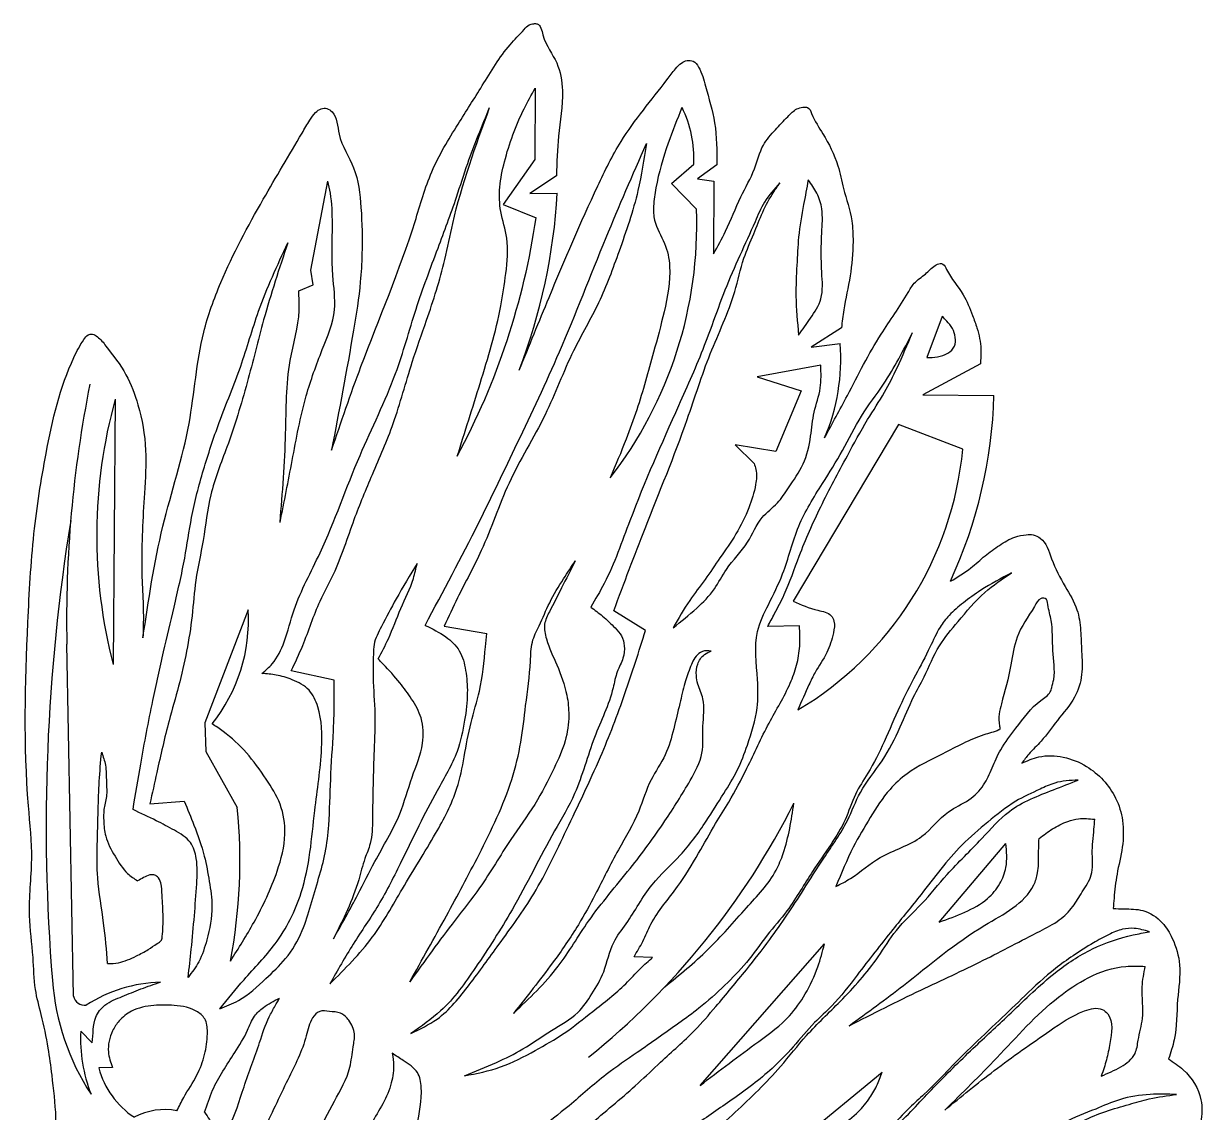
# Model space of a CAD drawing. Header units: feet. Extents: x 5.6 to 15.8, y -20.6 to -3.4.
# Drawn here: x 5.997 to 10.714, y -7.794 to -3.436 of the extents above; entities that cross this region are included whole.
import ezdxf

# ---------------------------------------------------------------- set-up
doc = ezdxf.new("R2010")
doc.units = ezdxf.units.FT
doc.header["$MEASUREMENT"] = 0

msp = doc.modelspace()

# ---------------------------------------------------------------- linework, layer by layer
for p, q in [((8.7592, -4.0667), (8.758, -4.3572)), ((9.6733, -4.6077), (9.6117, -4.7726)), ((6.3637, -4.9388), (6.3559, -6.0019)), ((7.6798, -5.848), (7.8505, -5.8776)), ((9.1016, -5.8467), (8.9748, -5.8489)), ((6.1972, -7.3285), (6.1702, -5.92)), ((8.7039, -7.6862), (9.2017, -7.12)), ((6.2254, -7.4685), (6.2714, -7.5155)), ((8.9971, -7.9912), (9.4328, -7.6328))]:
    msp.add_line(p, q)
for points in [[(8.0442, -3.6941), (8.0424, -3.9802), (7.9158, -4.1599), (8.0479, -4.2131)], [(8.6897, -4.179), (8.5892, -4.0754), (8.6784, -3.999)], [(8.7709, -4.0009), (8.6941, -4.0567), (8.7592, -4.0667)], [(8.1295, -4.0458), (8.0225, -4.1159), (8.1328, -4.1143)], [(7.0979, -4.5055), (7.1555, -4.482), (7.1464, -4.4227), (7.2146, -4.0665)], [(9.2698, -4.6534), (9.1486, -4.7309), (9.2647, -4.7166)], [(9.1869, -4.8038), (8.932, -4.85), (9.1087, -4.9065), (9.0067, -5.1487), (8.8442, -5.1214), (8.9201, -5.1969)], [(9.8259, -4.7981), (9.5959, -4.9224), (9.8801, -4.9241)], [(9.7553, -5.1392), (9.4979, -5.0411), (9.0772, -5.7484)], [(6.8955, -5.7823), (6.7223, -6.2346), (6.7262, -6.3491), (6.8521, -6.5736)], [(8.4859, -5.8648), (8.3587, -5.786)], [(7.2396, -6.0639), (7.0683, -6.0264)], [(6.5024, -6.5589), (6.6401, -6.549)], [(9.6614, -7.0323), (9.9279, -6.7173)], [(8.5141, -7.1735), (8.4398, -7.1711)], [(6.3523, -7.6142), (6.2976, -7.6163)]]:
    msp.add_lwpolyline(points)
for centre, radius, start, end in [((8.2307, -3.9727), 0.4486, 356.6437, 26.5996), ((5.7566, -3.9741), 2.3803, 339.1036, 356.6245), ((7.0363, -4.2413), 1.6545, 322.2286, 2.1568), ((5.1743, -3.7922), 2.9043, 331.7303, 351.6679), ((8.4634, -4.7782), 0.8037, 336.884, 4.3893), ((10.9882, -5.8213), 4.8191, 168.7195, 181.1729), ((8.3314, -5.4849), 2.0421, 164.4894, 194.6658), ((7.9866, -4.8733), 1.8941, 335.1856, 358.4628), ((8.3976, -5.0118), 1.3637, 300.7862, 354.6376), ((13.7354, -6.6473), 7.6482, 170.80402, 184.64018), ((6.2336, -5.8243), 0.6632, 321.3245, 3.6258), ((6.317, -5.1635), 3.0941, 308.8334, 333.2449), ((4.6957, -6.7853), 2.1668, 349.2716, 5.6057), ((7.0649, -7.196), 0.9553, 184.2041, 213.337), ((6.5648, -7.866), 0.5936, 91.9143, 122.3285), ((6.2398, -7.322), 0.0431, 188.6852, 280.0431), ((6.829, -7.499), 0.6043, 177.1004, 201.5485), ((6.6274, -7.5285), 0.3412, 194.9097, 236.6969), ((6.5607, -8.0339), 0.2511, 78.5456, 118.7315)]:
    msp.add_arc(centre, radius, start, end)
for points, knots in [([(7.2291, -5.1438), (7.2673, -5.0316), (7.3719, -4.7239), (7.5298, -4.3613), (7.6221, -4.0229), (7.7289, -3.8478), (7.8356, -3.6811), (7.9153, -3.5456), (7.9872, -3.4745), (8.0163, -3.4401), (8.0363, -3.4359), (8.0661, -3.4357), (8.0781, -3.516), (8.1373, -3.5834), (8.1628, -3.7292), (8.1338, -3.878), (8.1309, -3.9924), (8.1295, -4.0458)], [0, 0, 0, 0, 0.355582, 0.974729, 1.185359, 1.402197, 1.584534, 1.782473, 1.865813, 1.892504, 1.911998, 1.925964, 1.975818, 2.10081, 2.213795, 2.396309, 2.5562, 2.5562, 2.5562, 2.5562]), ([(7.9804, -4.8232), (8.02, -4.7259), (8.121, -4.4783), (8.2519, -4.1713), (8.3976, -3.8716), (8.5225, -3.7284), (8.6, -3.622), (8.626, -3.5938), (8.6513, -3.582), (8.6808, -3.5838), (8.7098, -3.624), (8.7305, -3.7088), (8.7713, -3.8377), (8.771, -3.9447), (8.7709, -4.0009)], [0, 0, 0, 0, 0.315107, 0.801923, 1.002649, 1.310602, 1.36638, 1.398763, 1.424131, 1.448413, 1.480222, 1.561566, 1.71335, 1.880803, 1.880803, 1.880803, 1.880803]), ([(7.7322, -5.1677), (7.763, -5.0707), (7.8261, -4.8719), (7.8991, -4.6286), (7.9282, -4.4334), (7.941, -4.3039), (7.9019, -4.1928), (7.8992, -4.0883), (7.9281, -3.9484), (7.9775, -3.8149), (8.0292, -3.7214), (8.0442, -3.6941)], [0, 0, 0, 0, 0.305685, 0.626425, 0.758186, 0.899885, 1.008893, 1.106157, 1.209267, 1.436163, 1.529719, 1.529719, 1.529719, 1.529719]), ([(6.9509, -6.0368), (6.9653, -6.0249), (7.0057, -5.9913), (7.0471, -5.9003), (7.0848, -5.7436), (7.2165, -5.5059), (7.3257, -5.1804), (7.4857, -4.8674), (7.5621, -4.5808), (7.6506, -4.348), (7.7228, -4.1547), (7.7827, -3.9638), (7.8313, -3.846), (7.862, -3.7718)], [0, 0, 0, 0, 0.055645, 0.156313, 0.290555, 0.540757, 0.962699, 1.320207, 1.59002, 1.849695, 2.067201, 2.208871, 2.449417, 2.449417, 2.449417, 2.449417]), ([(7.0683, -6.0264), (7.084, -5.9931), (7.127, -5.902), (7.1691, -5.7669), (7.2585, -5.6074), (7.3122, -5.4315), (7.3962, -5.2324), (7.486, -5.027), (7.5411, -4.8154), (7.6189, -4.5998), (7.678, -4.4159), (7.7336, -4.1245), (7.8062, -3.925), (7.862, -3.7718)], [0, 0, 0, 0, 0.110331, 0.302038, 0.422528, 0.656567, 0.850955, 1.071225, 1.32796, 1.505065, 1.758923, 1.906288, 2.393895, 2.393895, 2.393895, 2.393895]), ([(8.6317, -3.7719), (8.6126, -3.8192), (8.5704, -3.9239), (8.5315, -4.0567), (8.5167, -4.1607), (8.5182, -4.2397), (8.5672, -4.3117), (8.5921, -4.4374), (8.5631, -4.5853), (8.512, -4.7747), (8.4646, -4.9461), (8.4043, -5.1132), (8.3661, -5.203), (8.3442, -5.2547)], [0, 0, 0, 0, 0.153193, 0.33876, 0.412346, 0.469052, 0.570454, 0.663911, 0.846606, 1.014415, 1.254782, 1.378935, 1.547367, 1.547367, 1.547367, 1.547367]), ([(8.758, -4.3572), (8.7747, -4.3274), (8.816, -4.2538), (8.8601, -4.1355), (8.9238, -4.0269), (8.9472, -3.9259), (9.0036, -3.8612), (9.049, -3.815), (9.0834, -3.778), (9.1128, -3.7705), (9.14, -3.7682), (9.1585, -3.8202), (9.2049, -3.8875), (9.2562, -3.9888), (9.2783, -4.1093), (9.3136, -4.2079), (9.318, -4.3269), (9.3076, -4.4467), (9.2806, -4.56), (9.2726, -4.6296), (9.2698, -4.6534)], [0, 0, 0, 0, 0.102458, 0.253018, 0.377248, 0.47865, 0.557006, 0.628807, 0.67704, 0.701479, 0.720801, 0.749882, 0.843, 0.983709, 1.077884, 1.211095, 1.294397, 1.432642, 1.571023, 1.642853, 1.642853, 1.642853, 1.642853]), ([(6.4744, -5.8943), (6.4966, -5.7446), (6.5395, -5.4545), (6.6732, -5.0581), (6.692, -4.72), (6.8019, -4.4194), (6.9426, -4.1571), (7.07, -3.9453), (7.138, -3.8285), (7.1616, -3.7938), (7.1855, -3.7749), (7.212, -3.7736), (7.2533, -3.8018), (7.2517, -3.9023), (7.3317, -4.0128), (7.3502, -4.1815), (7.3534, -4.3335), (7.3442, -4.4978), (7.3025, -4.7598), (7.2597, -4.9837), (7.2291, -5.1438)], [0, 0, 0, 0, 0.453577, 0.878255, 1.247809, 1.457994, 1.83237, 2.13948, 2.199777, 2.237694, 2.265353, 2.287443, 2.312398, 2.405683, 2.553279, 2.714475, 2.900936, 3.012403, 3.207072, 3.696246, 3.696246, 3.696246, 3.696246]), ([(7.6037, -5.8446), (7.6761, -5.7087), (7.8043, -5.4684), (7.9798, -5.1015), (8.1585, -4.7242), (8.3142, -4.3173), (8.4345, -4.0414), (8.489, -3.9164)], [0, 0, 0, 0, 0.462045, 0.816977, 1.220057, 1.71397, 2.123061, 2.123061, 2.123061, 2.123061]), ([(8.489, -3.9164), (8.4795, -3.9794), (8.4574, -4.1265), (8.3837, -4.3371), (8.3049, -4.5547), (8.181, -4.7612), (8.0893, -5.0152), (7.9301, -5.2646), (7.8473, -5.5249), (7.744, -5.708), (7.6972, -5.8102), (7.6798, -5.848)], [0, 0, 0, 0, 0.191004, 0.445255, 0.667205, 0.88391, 1.164364, 1.473718, 1.765533, 1.977863, 2.102747, 2.102747, 2.102747, 2.102747]), ([(7.0234, -5.4323), (7.0397, -5.35), (7.0732, -5.1811), (7.1156, -4.9459), (7.1869, -4.7505), (7.2537, -4.5928), (7.2275, -4.4208), (7.2346, -4.2661), (7.231, -4.1387), (7.2182, -4.0826), (7.2146, -4.0665)], [0, 0, 0, 0, 0.251866, 0.517168, 0.712945, 0.879606, 1.0164, 1.223412, 1.346683, 1.395954, 1.395954, 1.395954, 1.395954]), ([(9.0237, -4.0729), (9.0012, -4.0978), (8.9592, -4.1444), (8.9163, -4.2487), (8.8623, -4.3652), (8.7903, -4.5289), (8.7219, -4.7344), (8.585, -5.0378), (8.4456, -5.3521), (8.3498, -5.631), (8.2852, -5.7402), (8.2667, -5.7715)], [0, 0, 0, 0, 0.099793, 0.18659, 0.335246, 0.486276, 0.722431, 0.984152, 1.483817, 1.755281, 1.864081, 1.864081, 1.864081, 1.864081]), ([(8.3587, -5.786), (8.3998, -5.6758), (8.4955, -5.4198), (8.6372, -5.0817), (8.7369, -4.7587), (8.838, -4.5525), (8.8718, -4.3843), (8.9185, -4.2813), (8.9521, -4.19), (8.9898, -4.1226), (9.0153, -4.0852), (9.0237, -4.0729)], [0, 0, 0, 0, 0.352627, 0.820193, 1.098679, 1.365724, 1.504369, 1.609789, 1.704275, 1.795832, 1.84031, 1.84031, 1.84031, 1.84031]), ([(9.1367, -4.0619), (9.1306, -4.0946), (9.1163, -4.1705), (9.0966, -4.2838), (9.0913, -4.4066), (9.0843, -4.5374), (9.0934, -4.6304), (9.0985, -4.6824)], [0, 0, 0, 0, 0.0996358, 0.2317772, 0.3444926, 0.4679125, 0.6243146, 0.6243146, 0.6243146, 0.6243146]), ([(9.0985, -4.6824), (9.1143, -4.6603), (9.147, -4.6143), (9.1998, -4.5348), (9.1878, -4.4125), (9.1883, -4.2947), (9.1975, -4.1868), (9.1749, -4.1138), (9.1492, -4.0789), (9.1367, -4.0619)], [0, 0, 0, 0, 0.0820637, 0.1705492, 0.2758361, 0.4354868, 0.5298259, 0.5963903, 0.6593041, 0.6593041, 0.6593041, 0.6593041]), ([(6.4348, -6.5823), (6.4448, -6.5215), (6.4687, -6.3756), (6.5093, -6.165), (6.556, -5.956), (6.5999, -5.7661), (6.6425, -5.5878), (6.6677, -5.402), (6.7153, -5.2209), (6.7816, -5.0189), (6.8694, -4.812), (6.9382, -4.564), (7.0124, -4.4038), (7.0541, -4.3139)], [0, 0, 0, 0, 0.184713, 0.443495, 0.643287, 0.827094, 1.028315, 1.192896, 1.388997, 1.588927, 1.830378, 2.062261, 2.359066, 2.359066, 2.359066, 2.359066]), ([(7.0541, -4.3139), (7.0202, -4.416), (6.9592, -4.6003), (6.8936, -4.8771), (6.8216, -5.1101), (6.7384, -5.3144), (6.7204, -5.4978), (6.6832, -5.6572), (6.6699, -5.8544), (6.6321, -6.0426), (6.5714, -6.2481), (6.5359, -6.4061), (6.5116, -6.5171), (6.5024, -6.5589)], [0, 0, 0, 0, 0.322615, 0.58215, 0.852709, 1.054575, 1.239288, 1.401864, 1.545042, 1.830956, 1.97542, 2.1878, 2.316311, 2.316311, 2.316311, 2.316311]), ([(9.2026, -5.0937), (9.2331, -5.0374), (9.3079, -4.8992), (9.4087, -4.6984), (9.5117, -4.5588), (9.5605, -4.469), (9.6064, -4.442), (9.6342, -4.408), (9.6608, -4.3946), (9.6814, -4.399), (9.7038, -4.4522), (9.7566, -4.5087), (9.7901, -4.5924), (9.8171, -4.6641), (9.8303, -4.7299), (9.8272, -4.7784), (9.8259, -4.7981)], [0, 0, 0, 0, 0.192205, 0.471675, 0.670631, 0.715039, 0.7731, 0.825038, 0.846648, 0.857897, 0.883857, 1.004465, 1.096096, 1.148862, 1.23522, 1.294309, 1.294309, 1.294309, 1.294309]), ([(7.0234, -5.4323), (7.0329, -5.3138), (7.0502, -5.0984), (7.0453, -4.8123), (7.1051, -4.6261), (7.0994, -4.5317), (7.0979, -4.5055)], [0, 0, 0, 0, 0.3566966, 0.648669, 0.852877, 0.9312822, 0.9312822, 0.9312822, 0.9312822]), ([(9.6117, -4.7726), (9.626, -4.7724), (9.6549, -4.7721), (9.6946, -4.7583), (9.7269, -4.7305), (9.727, -4.6906), (9.717, -4.6546), (9.6931, -4.6298), (9.6791, -4.6142), (9.6733, -4.6077)], [0, 0, 0, 0, 0.0426894, 0.0861307, 0.1248937, 0.1603586, 0.1983175, 0.2350357, 0.2613343, 0.2613343, 0.2613343, 0.2613343]), ([(6.1289, -8.1235), (6.1288, -8.0841), (6.1285, -7.981), (6.1305, -7.821), (6.1136, -7.665), (6.0954, -7.5273), (6.0713, -7.4133), (6.0383, -7.2941), (6.0374, -7.16), (6.0103, -6.9876), (6.0386, -6.7849), (5.995, -6.3946), (6.0062, -5.959), (6.0316, -5.4868), (6.0872, -5.1325), (6.1486, -4.8635), (6.226, -4.7167), (6.2514, -4.6805), (6.2748, -4.6776), (6.3015, -4.6938), (6.3443, -4.7506), (6.411, -4.8349), (6.4641, -4.9781), (6.4919, -5.1389), (6.4776, -5.3585), (6.4635, -5.591), (6.4784, -5.7842), (6.4751, -5.8766), (6.4744, -5.8943)], [0, 0, 0, 0, 0.118204, 0.309233, 0.479572, 0.588272, 0.725759, 0.829109, 0.95759, 1.125654, 1.350206, 1.56484, 2.299895, 2.655467, 2.980505, 3.380485, 3.462265, 3.488127, 3.505426, 3.527066, 3.578028, 3.71789, 3.847434, 4.031134, 4.203295, 4.505619, 4.729585, 4.782913, 4.782913, 4.782913, 4.782913]), ([(7.7608, -7.648), (7.8037, -7.6305), (7.8832, -7.5982), (8.0019, -7.5404), (8.1045, -7.465), (8.2131, -7.409), (8.2733, -7.3178), (8.3273, -7.2266), (8.3456, -7.12), (8.4305, -7.0145), (8.498, -6.8827), (8.6317, -6.7671), (8.7227, -6.6401), (8.7946, -6.524), (8.8567, -6.4258), (8.8993, -6.31), (8.9372, -6.1889), (8.9358, -6.0357), (8.9139, -5.8912), (8.9803, -5.7554), (9.0482, -5.621), (9.0876, -5.445), (9.1869, -5.2881), (9.2771, -5.1452), (9.3452, -5.0044), (9.4584, -4.8596), (9.518, -4.7431), (9.554, -4.6728)], [0, 0, 0, 0, 0.138908, 0.257718, 0.394136, 0.522272, 0.615028, 0.715812, 0.839936, 0.928798, 1.116575, 1.279932, 1.452045, 1.583101, 1.690347, 1.799141, 1.952718, 2.06624, 2.25814, 2.374258, 2.509853, 2.711426, 2.907191, 3.061842, 3.219263, 3.374336, 3.61075, 3.61075, 3.61075, 3.61075]), ([(8.9748, -5.8489), (8.984, -5.8318), (9.0065, -5.7898), (9.0543, -5.6983), (9.1044, -5.5507), (9.1866, -5.3639), (9.2834, -5.1846), (9.3661, -5.0305), (9.4411, -4.9181), (9.5, -4.8011), (9.5342, -4.72), (9.554, -4.6728)], [0, 0, 0, 0, 0.058043, 0.143233, 0.309204, 0.524457, 0.754612, 0.920471, 1.048804, 1.159417, 1.312863, 1.312863, 1.312863, 1.312863]), ([(8.5959, -5.8542), (8.628, -5.8287), (8.6872, -5.7816), (8.7635, -5.7054), (8.8126, -5.6039), (8.8983, -5.5241), (8.9385, -5.4145), (9.0153, -5.3601), (9.0636, -5.2832), (9.1237, -5.2012), (9.1485, -5.0937), (9.1561, -4.9898), (9.1908, -4.8983), (9.1882, -4.8343), (9.1869, -4.8038)], [0, 0, 0, 0, 0.123109, 0.227235, 0.319518, 0.457392, 0.572134, 0.656236, 0.731211, 0.843132, 0.957998, 1.055732, 1.155422, 1.246109, 1.246109, 1.246109, 1.246109]), ([(8.9201, -5.1969), (8.9229, -5.2046), (8.9326, -5.2314), (8.9269, -5.2939), (8.899, -5.3808), (8.8508, -5.48), (8.7847, -5.5712), (8.7257, -5.6618), (8.6555, -5.7499), (8.6171, -5.8171), (8.5959, -5.8542)], [0, 0, 0, 0, 0.0243625, 0.0850005, 0.1818929, 0.2989585, 0.4137294, 0.5191439, 0.6232591, 0.7510143, 0.7510143, 0.7510143, 0.7510143]), ([(9.7059, -5.6682), (9.7339, -5.6515), (9.7835, -5.6219), (9.8426, -5.5656), (9.9012, -5.5239), (9.9552, -5.4905), (10.0032, -5.4812), (10.0386, -5.4804), (10.0874, -5.5031), (10.1114, -5.5913), (10.1604, -5.6834), (10.2165, -5.7739), (10.2281, -5.8652), (10.2305, -5.9517), (10.2367, -6.0424), (10.2061, -6.1424), (10.1338, -6.2207), (10.0787, -6.3017), (10.0242, -6.3527), (10.0006, -6.3842), (9.9914, -6.3963)], [0, 0, 0, 0, 0.097705, 0.172654, 0.24338, 0.314092, 0.360226, 0.388365, 0.419256, 0.513407, 0.63759, 0.741581, 0.825853, 0.90942, 1.002247, 1.096798, 1.2129, 1.317875, 1.390205, 1.435706, 1.435706, 1.435706, 1.435706]), ([(7.5718, -5.5966), (7.5431, -5.6436), (7.4926, -5.7265), (7.4366, -5.8346), (7.398, -5.9082), (7.3963, -5.9786), (7.3937, -6.0712), (7.4062, -6.1989), (7.3971, -6.3883), (7.3933, -6.5597), (7.3922, -6.708), (7.3575, -6.7851), (7.3273, -6.9183), (7.2754, -7.0221), (7.237, -7.0989)], [0, 0, 0, 0, 0.164963, 0.290649, 0.368252, 0.407878, 0.499853, 0.646969, 0.791364, 1.067263, 1.165889, 1.228596, 1.318269, 1.574458, 1.574458, 1.574458, 1.574458]), ([(7.4155, -5.979), (7.4298, -5.9522), (7.4647, -5.8869), (7.5039, -5.7761), (7.5535, -5.6795), (7.5674, -5.6167), (7.5718, -5.5966)], [0, 0, 0, 0, 0.0909377, 0.2218323, 0.3522268, 0.4140554, 0.4140554, 0.4140554, 0.4140554]), ([(7.5425, -7.2709), (7.5915, -7.1833), (7.6858, -7.0147), (7.8285, -6.7485), (7.9397, -6.519), (7.9899, -6.3145), (8.0059, -6.1551), (8.0263, -6.023), (8.0267, -5.9123), (8.0655, -5.8372), (8.101, -5.7501), (8.1528, -5.6651), (8.1886, -5.6106), (8.204, -5.587)], [0, 0, 0, 0, 0.300997, 0.57946, 0.907097, 1.061313, 1.20856, 1.386864, 1.464083, 1.53472, 1.63616, 1.747211, 1.831946, 1.831946, 1.831946, 1.831946]), ([(8.204, -5.587), (8.186, -5.623), (8.1519, -5.691), (8.1097, -5.7734), (8.0751, -5.841), (8.0917, -5.918), (8.1342, -6.0068), (8.1719, -6.1081), (8.1821, -6.2121), (8.1678, -6.3133), (8.1137, -6.4307), (8.0453, -6.5655), (7.9325, -6.7165), (7.8385, -6.8795), (7.6931, -7.0615), (7.6019, -7.1883), (7.5425, -7.2709)], [0, 0, 0, 0, 0.120558, 0.227645, 0.281325, 0.340705, 0.452708, 0.580488, 0.660945, 0.764243, 0.882552, 1.046611, 1.217162, 1.446463, 1.60977, 1.91503, 1.91503, 1.91503, 1.91503]), ([(9.9508, -5.6342), (9.9135, -5.6592), (9.8324, -5.7136), (9.7443, -5.8209), (9.6529, -5.9277), (9.61, -6.0382), (9.5498, -6.1423), (9.5042, -6.2589), (9.4378, -6.3897), (9.3436, -6.5003), (9.2915, -6.6447), (9.2025, -6.7679), (9.1027, -6.9293), (9.002, -7.0804), (8.8819, -7.2338), (8.7812, -7.3544), (8.6714, -7.4826), (8.5602, -7.5772), (8.4286, -7.7063), (8.3069, -7.8038), (8.1927, -7.9073), (8.1055, -7.9267), (8.0526, -7.9568), (8.0226, -7.9597), (8.0048, -7.9591), (7.9919, -7.9568), (7.9792, -7.9557), (7.9699, -7.9449), (7.9759, -7.9265), (8.0058, -7.9251), (8.0283, -7.8958), (8.086, -7.8405), (8.1911, -7.7615), (8.3148, -7.6478), (8.4671, -7.5453), (8.5905, -7.4571), (8.7109, -7.3713), (8.8003, -7.2889), (8.8954, -7.1942), (8.9673, -7.0863), (9.0486, -6.9969), (9.1046, -6.9081), (9.1613, -6.8173), (9.225, -6.7262), (9.2889, -6.626), (9.3193, -6.5225), (9.3852, -6.4252), (9.4438, -6.3071), (9.4998, -6.1726), (9.5636, -6.0475), (9.6202, -5.9435), (9.6567, -5.8589), (9.7027, -5.7988), (9.76, -5.7518), (9.8416, -5.6918), (9.9089, -5.6563), (9.9508, -5.6342)], [0, 0, 0, 0, 0.133873, 0.29151, 0.413852, 0.552715, 0.642973, 0.774491, 0.927441, 1.08138, 1.204854, 1.382892, 1.534291, 1.77478, 1.926831, 2.118762, 2.246155, 2.432397, 2.555942, 2.798141, 2.90419, 3.008506, 3.060456, 3.083655, 3.09781, 3.113665, 3.123325, 3.134856, 3.151253, 3.168978, 3.215518, 3.2541, 3.411813, 3.606506, 3.758227, 3.961401, 4.061904, 4.201183, 4.325826, 4.463184, 4.58864, 4.687371, 4.777559, 4.909585, 5.021369, 5.131669, 5.229579, 5.371729, 5.526713, 5.666454, 5.792667, 5.882149, 5.941714, 6.017506, 6.103678, 6.245306, 6.245306, 6.245306, 6.245306]), ([(9.0772, -5.7484), (9.1087, -5.7621), (9.157, -5.7831), (9.2247, -5.7938), (9.245, -5.8347), (9.2363, -5.8875), (9.2137, -5.9582), (9.1688, -6.0214), (9.1317, -6.0987), (9.11, -6.1495), (9.0956, -6.1833)], [0, 0, 0, 0, 0.105036, 0.1617053, 0.1860505, 0.2333262, 0.316779, 0.4083697, 0.4634803, 0.5738507, 0.5738507, 0.5738507, 0.5738507]), ([(9.2475, -6.8901), (9.2694, -6.8368), (9.3087, -6.7412), (9.3847, -6.613), (9.4504, -6.5093), (9.5481, -6.4195), (9.6813, -6.3587), (9.8016, -6.2905), (9.8805, -6.2716), (9.9057, -6.2608), (9.8944, -6.2163), (9.9147, -6.1394), (9.9486, -6.0186), (9.9661, -5.8782), (10.0253, -5.8016), (10.057, -5.7404), (10.0757, -5.7345), (10.0921, -5.736), (10.0967, -5.7777), (10.117, -5.8398), (10.1115, -5.9442), (10.1276, -6.0344), (10.1127, -6.0884), (10.1032, -6.1218), (10.0358, -6.1616), (9.9784, -6.2453), (9.9075, -6.3332), (9.8729, -6.4139), (9.8421, -6.4885), (9.7798, -6.5496), (9.6784, -6.5912), (9.5923, -6.714), (9.4295, -6.7554), (9.3303, -6.8474), (9.2672, -6.8799), (9.2475, -6.8901)], [0, 0, 0, 0, 0.17252, 0.309664, 0.446796, 0.539116, 0.702714, 0.884137, 0.947376, 0.949578, 0.963395, 1.053489, 1.214653, 1.327985, 1.469041, 1.510534, 1.515684, 1.527616, 1.553709, 1.619265, 1.739056, 1.85543, 1.888909, 1.906684, 1.957641, 2.107117, 2.212937, 2.293654, 2.369504, 2.453195, 2.547339, 2.692515, 2.879831, 3.025698, 3.092254, 3.092254, 3.092254, 3.092254]), ([(8.2667, -5.7715), (8.2826, -5.7833), (8.3171, -5.8089), (8.3576, -5.8479), (8.393, -5.8851), (8.4036, -5.9293), (8.3983, -5.98), (8.3683, -6.0312), (8.3497, -6.1435), (8.2703, -6.2983), (8.2201, -6.5009), (8.0878, -6.7211), (7.9712, -6.9619), (7.8166, -7.2003), (7.6912, -7.3791), (7.5882, -7.4497), (7.5469, -7.4779)], [0, 0, 0, 0, 0.059447, 0.128352, 0.169611, 0.210445, 0.259912, 0.319093, 0.385414, 0.597622, 0.836119, 1.005911, 1.364352, 1.637669, 1.86064, 2.009791, 2.009791, 2.009791, 2.009791]), ([(7.6037, -5.8446), (7.6321, -5.8585), (7.6837, -5.8836), (7.7483, -5.9439), (7.7686, -6.0276), (7.7758, -6.1213), (7.7627, -6.2305), (7.7337, -6.3672), (7.6256, -6.5459), (7.5276, -6.7533), (7.4228, -6.9623), (7.314, -7.1182), (7.2532, -7.2256), (7.223, -7.279)], [0, 0, 0, 0, 0.094836, 0.172445, 0.254848, 0.345005, 0.454764, 0.583372, 0.760628, 1.074807, 1.273917, 1.460351, 1.644095, 1.644095, 1.644095, 1.644095]), ([(8.4398, -7.1711), (8.452, -7.151), (8.4775, -7.1091), (8.5185, -7.0057), (8.614, -6.9007), (8.6952, -6.7632), (8.759, -6.648), (8.8288, -6.5376), (8.9005, -6.4033), (8.9728, -6.2398), (9.0543, -6.1096), (9.0922, -6.0041), (9.106, -5.9265), (9.1031, -5.8736), (9.1016, -5.8467)], [0, 0, 0, 0, 0.070459, 0.146936, 0.33151, 0.489117, 0.625699, 0.726787, 0.880748, 1.081809, 1.262857, 1.339012, 1.416712, 1.497376, 1.497376, 1.497376, 1.497376]), ([(7.223, -7.279), (7.2827, -7.2196), (7.3967, -7.1063), (7.5159, -6.889), (7.6381, -6.6966), (7.7311, -6.5216), (7.7612, -6.3674), (7.7835, -6.2361), (7.8299, -6.093), (7.8413, -5.972), (7.8488, -5.8951), (7.8505, -5.8776)], [0, 0, 0, 0, 0.251402, 0.47934, 0.737926, 0.938343, 1.067052, 1.206901, 1.337738, 1.516532, 1.569543, 1.569543, 1.569543, 1.569543]), ([(7.5469, -7.4779), (7.5831, -7.4607), (7.6766, -7.4164), (7.7848, -7.2803), (7.9075, -7.1097), (8.0533, -6.9114), (8.1738, -6.6521), (8.3025, -6.3883), (8.4053, -6.1205), (8.4592, -5.9494), (8.4859, -5.8648)], [0, 0, 0, 0, 0.119114, 0.307353, 0.507932, 0.754489, 1.041864, 1.363298, 1.63538, 1.90131, 1.90131, 1.90131, 1.90131]), ([(7.237, -7.0989), (7.2703, -7.0403), (7.3278, -6.9387), (7.4101, -6.7693), (7.5029, -6.6214), (7.5465, -6.4554), (7.6002, -6.3324), (7.5964, -6.2183), (7.5517, -6.1398), (7.4995, -6.0688), (7.4527, -6.0166), (7.4224, -5.9859), (7.4155, -5.979)], [0, 0, 0, 0, 0.202227, 0.350004, 0.565451, 0.720909, 0.862553, 0.964224, 1.048788, 1.129062, 1.229123, 1.258477, 1.258477, 1.258477, 1.258477]), ([(8.7484, -5.9481), (8.7425, -5.947), (8.7255, -5.9439), (8.6877, -5.9593), (8.6636, -6.0123), (8.6413, -6.0796), (8.6215, -6.164), (8.5984, -6.26), (8.5704, -6.3674), (8.498, -6.4653), (8.4602, -6.6038), (8.3696, -6.7494), (8.2957, -6.9042), (8.2113, -7.0573), (8.1015, -7.216), (8.0103, -7.3311), (7.9572, -7.3981)], [0, 0, 0, 0, 0.017696, 0.05139, 0.112557, 0.182441, 0.267284, 0.371021, 0.480196, 0.596042, 0.730353, 0.905294, 1.107503, 1.245207, 1.429109, 1.685655, 1.685655, 1.685655, 1.685655]), ([(7.9572, -7.3981), (8.0204, -7.338), (8.1365, -7.2276), (8.2611, -7.0097), (8.4205, -6.8289), (8.5571, -6.6404), (8.6532, -6.4885), (8.7219, -6.3613), (8.71, -6.2477), (8.7279, -6.1521), (8.6953, -6.0891), (8.6876, -6.0419), (8.6904, -5.9986), (8.7151, -5.9616), (8.7391, -5.9518), (8.7484, -5.9481)], [0, 0, 0, 0, 0.260054, 0.478038, 0.747017, 0.981814, 1.1734, 1.292584, 1.400268, 1.509907, 1.572194, 1.606583, 1.652618, 1.700027, 1.729601, 1.729601, 1.729601, 1.729601]), ([(6.782, -7.3795), (6.8138, -7.3403), (6.8853, -7.2519), (7.0197, -7.1157), (7.11, -6.9374), (7.1459, -6.7522), (7.1632, -6.5585), (7.1943, -6.3659), (7.1905, -6.1996), (7.1444, -6.0976), (7.0763, -6.0615), (7.0114, -6.0421), (6.97, -6.0385), (6.9509, -6.0368)], [0, 0, 0, 0, 0.151467, 0.341209, 0.571879, 0.737047, 0.9049, 1.155148, 1.322597, 1.397193, 1.476526, 1.543329, 1.600725, 1.600725, 1.600725, 1.600725]), ([(6.782, -7.3795), (6.8076, -7.3696), (6.8773, -7.3425), (6.9596, -7.2642), (7.0536, -7.178), (7.1138, -7.075), (7.1465, -6.9628), (7.1772, -6.8589), (7.2077, -6.7534), (7.2216, -6.6205), (7.2243, -6.4575), (7.2352, -6.3051), (7.2409, -6.1724), (7.2401, -6.1047), (7.2396, -6.0639)], [0, 0, 0, 0, 0.081993, 0.222848, 0.334445, 0.464844, 0.573302, 0.684621, 0.790318, 0.901889, 1.083863, 1.279557, 1.360035, 1.482447, 1.482447, 1.482447, 1.482447]), ([(6.8246, -7.1886), (6.8571, -7.1372), (6.9295, -7.0224), (7.0089, -6.8536), (7.0514, -6.6911), (7.0317, -6.559), (6.9646, -6.4548), (6.8935, -6.353), (6.8159, -6.2822), (6.7663, -6.2488), (6.7513, -6.2387)], [0, 0, 0, 0, 0.182445, 0.406681, 0.558218, 0.679226, 0.793969, 0.926186, 1.051705, 1.105719, 1.105719, 1.105719, 1.105719]), ([(6.3331, -7.1984), (6.3287, -7.1444), (6.3194, -7.0297), (6.29, -6.8726), (6.291, -6.7205), (6.2957, -6.5918), (6.2981, -6.468), (6.3056, -6.3913), (6.3094, -6.3525)], [0, 0, 0, 0, 0.1624575, 0.3454033, 0.4775294, 0.6175837, 0.7320169, 0.8487715, 0.8487715, 0.8487715, 0.8487715]), ([(6.3094, -6.3525), (6.3154, -6.3697), (6.3286, -6.4079), (6.3271, -6.4684), (6.3323, -6.5283), (6.3162, -6.5791), (6.3172, -6.6324), (6.3227, -6.6982), (6.3619, -6.7679), (6.4013, -6.8333), (6.4392, -6.8581), (6.4531, -6.8672)], [0, 0, 0, 0, 0.0541372, 0.1204126, 0.1796581, 0.2329165, 0.2773617, 0.3390904, 0.4283436, 0.5138868, 0.5632532, 0.5632532, 0.5632532, 0.5632532]), ([(9.9914, -6.3963), (10.0136, -6.3865), (10.0661, -6.3633), (10.1596, -6.3667), (10.2755, -6.4134), (10.364, -6.5084), (10.4004, -6.6292), (10.3975, -6.7345), (10.3708, -6.8359), (10.3619, -6.9185), (10.3582, -6.9643), (10.3571, -6.978)], [0, 0, 0, 0, 0.0722235, 0.1705446, 0.2699157, 0.4428875, 0.5362357, 0.6430195, 0.7538155, 0.8503851, 0.8915945, 0.8915945, 0.8915945, 0.8915945]), ([(10.2172, -6.4639), (10.1843, -6.4768), (10.0908, -6.5136), (9.9441, -6.5694), (9.8228, -6.7114), (9.6997, -6.8286), (9.5953, -6.96), (9.4881, -7.057), (9.4004, -7.2034), (9.2773, -7.3421), (9.1333, -7.4759), (9.0084, -7.6378), (8.8438, -7.7964), (8.6368, -7.9818), (8.4416, -8.1438), (8.2829, -8.2871), (8.1659, -8.3441), (8.0976, -8.3589), (8.0656, -8.3687), (8.0509, -8.3494), (8.0676, -8.3223), (8.1509, -8.2728), (8.2676, -8.151), (8.4736, -8.0161), (8.6503, -7.8657), (8.839, -7.7401), (8.975, -7.6395), (9.0799, -7.5303), (9.1525, -7.4406), (9.2486, -7.3552), (9.3468, -7.2253), (9.4637, -7.0749), (9.6058, -6.9033), (9.7191, -6.7464), (9.8558, -6.6319), (9.9558, -6.5492), (10.0509, -6.5073), (10.1318, -6.468), (10.1852, -6.4654), (10.2172, -6.4639)], [0, 0, 0, 0, 0.106523, 0.302615, 0.457949, 0.65769, 0.814036, 0.96017, 1.087954, 1.322663, 1.514088, 1.676858, 1.934192, 2.198284, 2.511023, 2.694257, 2.841333, 2.886091, 2.913863, 2.928177, 2.946519, 2.997379, 3.224388, 3.44092, 3.736435, 3.918209, 4.121205, 4.241989, 4.371394, 4.466883, 4.626481, 4.858053, 5.038559, 5.295733, 5.433869, 5.572776, 5.681807, 5.745198, 5.839984, 5.839984, 5.839984, 5.839984]), ([(6.6401, -6.549), (6.6531, -6.5806), (6.6827, -6.6526), (6.721, -6.7588), (6.7401, -6.8687), (6.7576, -6.9813), (6.7357, -7.0904), (6.7048, -7.1881), (6.6706, -7.2334), (6.6554, -7.2536)], [0, 0, 0, 0, 0.1026556, 0.2337631, 0.3370513, 0.4374319, 0.5727576, 0.6663243, 0.7417406, 0.7417406, 0.7417406, 0.7417406]), ([(8.5632, -7.2913), (8.6221, -7.2433), (8.74, -7.1472), (8.8798, -6.9838), (8.9953, -6.863), (9.055, -6.7166), (9.0693, -6.6244), (9.0798, -6.5564)], [0, 0, 0, 0, 0.227072, 0.4549869, 0.6466398, 0.7196966, 0.9254441, 0.9254441, 0.9254441, 0.9254441]), ([(6.6554, -7.2536), (6.6597, -7.216), (6.6692, -7.1339), (6.6805, -7.0091), (6.6894, -6.8878), (6.6945, -6.7892), (6.6698, -6.7045), (6.5993, -6.664), (6.5222, -6.6227), (6.466, -6.5967), (6.4348, -6.5823)], [0, 0, 0, 0, 0.1134019, 0.247962, 0.3761294, 0.4777917, 0.545038, 0.6264024, 0.708445, 0.8112998, 0.8112998, 0.8112998, 0.8112998]), ([(9.3003, -7.4473), (9.3956, -7.399), (9.5732, -7.309), (9.8324, -7.1913), (10.0145, -7.0931), (10.1401, -7.0298), (10.1974, -6.9741), (10.2329, -6.9092), (10.2801, -6.844), (10.2699, -6.7533), (10.2792, -6.6803), (10.2823, -6.634), (10.2832, -6.6208)], [0, 0, 0, 0, 0.320468, 0.597518, 0.853031, 0.942196, 1.017787, 1.0875, 1.165333, 1.249172, 1.348553, 1.388127, 1.388127, 1.388127, 1.388127]), ([(10.0605, -6.6972), (10.0782, -6.6841), (10.1141, -6.6575), (10.1673, -6.6303), (10.225, -6.615), (10.2616, -6.6187), (10.2832, -6.6208)], [0, 0, 0, 0, 0.0660339, 0.1336688, 0.1782972, 0.242875, 0.242875, 0.242875, 0.242875]), ([(9.3003, -7.4473), (9.3737, -7.3941), (9.5569, -7.2612), (9.7847, -7.0637), (10.02, -6.9513), (10.0595, -6.8284), (10.0578, -6.7651), (10.0597, -6.719), (10.0605, -6.6972)], [0, 0, 0, 0, 0.270806, 0.675593, 0.929724, 0.980186, 1.053336, 1.118723, 1.118723, 1.118723, 1.118723]), ([(9.6614, -7.0323), (9.6959, -7.02), (9.7634, -6.9959), (9.8511, -6.9489), (9.9057, -6.8829), (9.9357, -6.8054), (9.9308, -6.7497), (9.9279, -6.7173)], [0, 0, 0, 0, 0.1101604, 0.2153716, 0.293156, 0.3624288, 0.458531, 0.458531, 0.458531, 0.458531]), ([(6.3331, -7.1984), (6.3476, -7.198), (6.3879, -7.1969), (6.4415, -7.1715), (6.4934, -7.1449), (6.5247, -7.1224), (6.5498, -7.1078), (6.5544, -7.0679), (6.5568, -7.0095), (6.5515, -6.9373), (6.5497, -6.8829), (6.5375, -6.8516), (6.5184, -6.8423), (6.498, -6.8427), (6.477, -6.8547), (6.4611, -6.863), (6.4531, -6.8672)], [0, 0, 0, 0, 0.043125, 0.1200991, 0.1742854, 0.2169568, 0.2391322, 0.2544125, 0.3315637, 0.4189844, 0.4688287, 0.4969683, 0.5125055, 0.5293831, 0.5561602, 0.5833999, 0.5833999, 0.5833999, 0.5833999]), ([(10.3571, -6.978), (10.3714, -6.9786), (10.4111, -6.9803), (10.4829, -6.9792), (10.5548, -7.0274), (10.6023, -7.1069), (10.6333, -7.2133), (10.6095, -7.3499), (10.6135, -7.4781), (10.5873, -7.5545), (10.5787, -7.5797)], [0, 0, 0, 0, 0.0430124, 0.1196433, 0.2109806, 0.2853937, 0.3955746, 0.5343145, 0.6959908, 0.7753636, 0.7753636, 0.7753636, 0.7753636]), ([(10.502, -7.071), (10.4803, -7.075), (10.4023, -7.0896), (10.2693, -7.1336), (10.1046, -7.2429), (9.9601, -7.3869), (9.7992, -7.5338), (9.6492, -7.6815), (9.4892, -7.8551), (9.2866, -8.0303), (9.0641, -8.2091), (8.852, -8.3487), (8.6356, -8.4621), (8.4441, -8.5742), (8.3, -8.6365), (8.2281, -8.667), (8.2143, -8.6577), (8.2166, -8.6319), (8.2663, -8.598), (8.3247, -8.5395), (8.4336, -8.4937), (8.5224, -8.4224), (8.663, -8.357), (8.8041, -8.2743), (8.9858, -8.1685), (9.146, -8.0833), (9.2896, -7.985), (9.3879, -7.9212), (9.4744, -7.8497), (9.5329, -7.7814), (9.6141, -7.7114), (9.6928, -7.6292), (9.7908, -7.529), (9.8973, -7.4303), (10.0083, -7.3224), (10.104, -7.2317), (10.1989, -7.1651), (10.2702, -7.1189), (10.3362, -7.0836), (10.3903, -7.059), (10.4471, -7.0549), (10.4822, -7.0652), (10.502, -7.071)], [0, 0, 0, 0, 0.066162, 0.238179, 0.415897, 0.653561, 0.849095, 1.069683, 1.284889, 1.556702, 1.871953, 2.141299, 2.315484, 2.607473, 2.793033, 2.812931, 2.821541, 2.838065, 2.878625, 2.993566, 3.087841, 3.227004, 3.33312, 3.551302, 3.717679, 3.963851, 4.094611, 4.23974, 4.315146, 4.430204, 4.508592, 4.636389, 4.771221, 4.929108, 5.071802, 5.235965, 5.323601, 5.419326, 5.490421, 5.548514, 5.595775, 5.657428, 5.657428, 5.657428, 5.657428]), ([(8.7039, -7.6862), (8.7817, -7.6273), (8.902, -7.5363), (9.0553, -7.4254), (9.1299, -7.3179), (9.1757, -7.2201), (9.1938, -7.1506), (9.2017, -7.12)], [0, 0, 0, 0, 0.2933627, 0.454222, 0.5614444, 0.6817919, 0.7765154, 0.7765154, 0.7765154, 0.7765154]), ([(7.7608, -7.648), (7.8099, -7.6382), (7.9094, -7.6185), (8.0392, -7.5496), (8.1647, -7.4788), (8.2811, -7.3833), (8.3883, -7.3024), (8.46, -7.2215), (8.4977, -7.1881), (8.5141, -7.1735)], [0, 0, 0, 0, 0.149228, 0.3028204, 0.4372244, 0.581154, 0.7536702, 0.8387082, 0.9045958, 0.9045958, 0.9045958, 0.9045958]), ([(9.6836, -7.7847), (9.7535, -7.716), (9.9058, -7.5662), (10.0795, -7.3683), (10.2587, -7.2472), (10.3812, -7.2055), (10.4596, -7.2087), (10.4855, -7.2098)], [0, 0, 0, 0, 0.294442, 0.641705, 0.783432, 0.940719, 1.017978, 1.017978, 1.017978, 1.017978]), ([(10.3096, -7.6486), (10.3361, -7.6377), (10.3861, -7.6171), (10.4496, -7.569), (10.4572, -7.4931), (10.4838, -7.4069), (10.4664, -7.3058), (10.4801, -7.2369), (10.4855, -7.2098)], [0, 0, 0, 0, 0.0870543, 0.16433, 0.2193873, 0.3072564, 0.4344411, 0.5171367, 0.5171367, 0.5171367, 0.5171367]), ([(6.2714, -7.5155), (6.2728, -7.498), (6.2757, -7.4638), (6.2815, -7.4084), (6.3237, -7.356), (6.3934, -7.3304), (6.4669, -7.2986), (6.5187, -7.2814), (6.5449, -7.2728)], [0, 0, 0, 0, 0.0529072, 0.1032693, 0.1643433, 0.2418349, 0.322552, 0.4053839, 0.4053839, 0.4053839, 0.4053839]), ([(6.7213, -7.7937), (6.7311, -7.7638), (6.759, -7.6783), (6.8299, -7.5751), (6.8898, -7.4789), (6.9146, -7.4101), (6.9621, -7.3674), (6.9987, -7.3482), (7.0208, -7.3365)], [0, 0, 0, 0, 0.0940481, 0.2687381, 0.3716548, 0.4346403, 0.4837411, 0.5586514, 0.5586514, 0.5586514, 0.5586514]), ([(6.7213, -7.7937), (6.7343, -7.8131), (6.7543, -7.8434), (6.7698, -7.8816), (6.7844, -7.8922), (6.7898, -7.8959), (6.7983, -7.8963), (6.804, -7.8757), (6.8402, -7.8175), (6.8788, -7.6839), (6.9347, -7.5403), (6.9683, -7.428), (7.0017, -7.3722), (7.0152, -7.347), (7.0208, -7.3365)], [0, 0, 0, 0, 0.07061, 0.1098151, 0.1180932, 0.1244181, 0.1294669, 0.1406732, 0.177681, 0.349638, 0.5385945, 0.6473524, 0.6977288, 0.7332815, 0.7332815, 0.7332815, 0.7332815]), ([(6.6106, -7.7878), (6.6192, -7.7701), (6.6433, -7.7208), (6.691, -7.6514), (6.7244, -7.5642), (6.7337, -7.4901), (6.7319, -7.4252), (6.6813, -7.3763), (6.6043, -7.3642), (6.5149, -7.3633), (6.4351, -7.3793), (6.3802, -7.4219), (6.3446, -7.4776), (6.3287, -7.5459), (6.3453, -7.5938), (6.3523, -7.6142)], [0, 0, 0, 0, 0.059288, 0.1642592, 0.2518788, 0.33532, 0.39071, 0.4358495, 0.5331191, 0.6149053, 0.706585, 0.7698117, 0.8173677, 0.9037579, 0.9675739, 0.9675739, 0.9675739, 0.9675739]), ([(7.1069, -7.9987), (7.1278, -7.9617), (7.1743, -7.8796), (7.2375, -7.7513), (7.3052, -7.637), (7.3125, -7.5421), (7.3264, -7.4774), (7.3045, -7.4277), (7.2665, -7.3914), (7.2229, -7.3917), (7.1802, -7.3835), (7.1414, -7.4249), (7.1237, -7.5257), (7.0466, -7.6759), (6.9868, -7.8038), (6.9539, -7.8742)], [0, 0, 0, 0, 0.127321, 0.282615, 0.43212, 0.515147, 0.567009, 0.626028, 0.669848, 0.714974, 0.753463, 0.791469, 0.867656, 1.058646, 1.292292, 1.292292, 1.292292, 1.292292]), ([(9.6836, -7.7847), (9.7486, -7.7314), (9.8842, -7.6201), (10.0743, -7.4878), (10.2082, -7.3948), (10.3025, -7.3695), (10.3615, -7.42), (10.3463, -7.5034), (10.332, -7.584), (10.3171, -7.627), (10.3096, -7.6486)], [0, 0, 0, 0, 0.252829, 0.527328, 0.686516, 0.757858, 0.785918, 0.904027, 0.971412, 1.039441, 1.039441, 1.039441, 1.039441]), ([(7.4725, -7.5577), (7.4747, -7.574), (7.4806, -7.6168), (7.4633, -7.7222), (7.3801, -7.8428), (7.3157, -7.9905), (7.2454, -8.1003), (7.1988, -8.1772), (7.188, -8.2441), (7.192, -8.2961), (7.2033, -8.3324), (7.2079, -8.3471)], [0, 0, 0, 0, 0.0494065, 0.1293083, 0.313019, 0.4807772, 0.6119332, 0.7055129, 0.745615, 0.813276, 0.8595949, 0.8595949, 0.8595949, 0.8595949]), ([(7.2079, -8.3471), (7.2348, -8.3237), (7.2939, -8.2721), (7.3863, -8.2009), (7.4874, -8.1408), (7.5235, -8.0465), (7.5693, -7.9583), (7.5681, -7.8347), (7.5966, -7.7271), (7.5786, -7.6255), (7.5213, -7.5907), (7.4867, -7.5673), (7.4725, -7.5577)], [0, 0, 0, 0, 0.1067153, 0.2348177, 0.3538517, 0.4439909, 0.5295859, 0.6495753, 0.8046061, 0.8654104, 0.9400079, 0.9921801, 0.9921801, 0.9921801, 0.9921801]), ([(10.5787, -7.5797), (10.5989, -7.5934), (10.6575, -7.6333), (10.7174, -7.7257), (10.7101, -7.8385), (10.6912, -7.9346), (10.6732, -8.0117), (10.6623, -8.0552), (10.6597, -8.0655)], [0, 0, 0, 0, 0.0734209, 0.2131258, 0.3023784, 0.4052394, 0.5079782, 0.5398257, 0.5398257, 0.5398257, 0.5398257]), ([(8.9971, -7.9912), (9.0391, -7.9686), (9.1237, -7.9229), (9.2379, -7.8653), (9.3274, -7.8067), (9.3776, -7.7463), (9.4122, -7.6898), (9.426, -7.6516), (9.4328, -7.6328)], [0, 0, 0, 0, 0.1430894, 0.2883903, 0.38441, 0.4606694, 0.5220807, 0.5821858, 0.5821858, 0.5821858, 0.5821858]), ([(10.6108, -7.7224), (10.5755, -7.7214), (10.4991, -7.7193), (10.3879, -7.7363), (10.2772, -7.7868), (10.1614, -7.827), (10.0482, -7.9208), (9.8933, -8.0278), (9.7246, -8.1552), (9.5635, -8.2727), (9.4443, -8.3634), (9.3299, -8.4314), (9.2097, -8.5057), (9.0846, -8.5703), (8.9522, -8.6176), (8.8293, -8.6563), (8.7059, -8.6966), (8.6064, -8.7505), (8.5033, -8.7835), (8.4238, -8.8376), (8.3699, -8.8733), (8.3482, -8.8876)], [0, 0, 0, 0, 0.105908, 0.229493, 0.332509, 0.470237, 0.593469, 0.769319, 1.036044, 1.22695, 1.36794, 1.484634, 1.625977, 1.791958, 1.905658, 2.047273, 2.178923, 2.293845, 2.385642, 2.501745, 2.579844, 2.579844, 2.579844, 2.579844]), ([(8.3482, -8.8876), (8.3904, -8.8726), (8.5005, -8.8335), (8.7051, -8.7668), (8.903, -8.664), (9.108, -8.5762), (9.266, -8.4913), (9.4412, -8.3942), (9.6103, -8.2707), (9.7898, -8.1433), (9.97, -8.0184), (10.1117, -7.9129), (10.2557, -7.808), (10.3857, -7.7726), (10.51, -7.7358), (10.5742, -7.7273), (10.6108, -7.7224)], [0, 0, 0, 0, 0.134312, 0.350709, 0.644386, 0.80132, 1.01962, 1.182151, 1.401763, 1.646671, 1.842898, 2.058957, 2.178127, 2.373362, 2.456829, 2.567226, 2.567226, 2.567226, 2.567226])]:
    msp.add_open_spline(points, degree=3, knots=knots)

doc.saveas('drawing.dxf')
